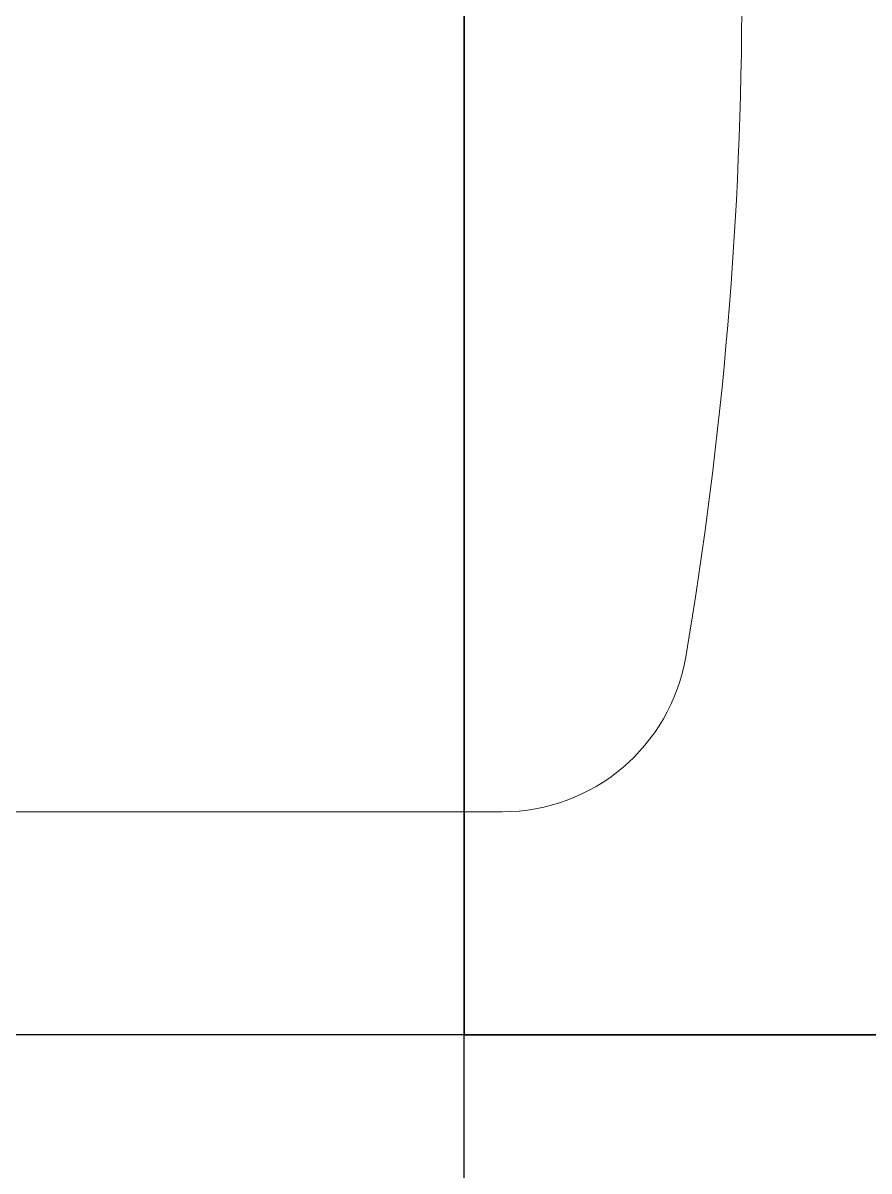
# Model space of a CAD drawing. Extents: x -12260 to 57327, y -29287 to 19916.
# Drawn here: x 45257.4 to 45484.8, y -3736.7 to -3427.9 of the extents above; entities that cross this region are included whole.
import ezdxf
from ezdxf.enums import TextEntityAlignment as Align

# ---------------------------------------------------------------- set-up
doc = ezdxf.new("R2010")
doc.units = 0
doc.header["$LTSCALE"] = 0.25
doc.linetypes.add('DASHDOT', pattern=[25.4, 12.7, -6.35, 0, -6.35])
doc.layers.add('01-First Floor$0$FALSE CEILING', color=251, linetype='Continuous')
for name, color, linetype, lineweight in [('01-First Floor$0$LOADING', 253, 'Continuous', 5), ('E-LITE-CIRC-NUMB', 6, 'Continuous', 25), ('E-LITE-CLNG', 150, 'Continuous', 35), ('E-LITE-CLNG-CNDT', 6, 'DASHDOT', 35), ('E-LITE-CTRL', 6, 'Continuous', 25), ('E-LITE-IDEN', 6, 'Continuous', 25)]:
    doc.layers.add(name, color=color, linetype=linetype, lineweight=lineweight)
doc.styles.add('DC_SIMPLEX', font='SIMPLEX.shx', dxfattribs={"width": 0.7})

# ---------------------------------------------------------------- blocks, each defined once
blk = doc.blocks.new('01-First Floor$0$GF21018-P')
at = {"color": 0}
blk.add_line((0.22049, 0.47563), (0.22049, 0.0675), dxfattribs=at)
for centre, radius, start, end in [((-0.0001, -0.52948), 1.06948, 80.36712, 99.63288), ((0.17049, 0.47563), 0.05, 0, 80.3671)]:
    blk.add_arc(centre, radius, start, end, dxfattribs=at)
blk = doc.blocks.new('01-First Floor')
at = {"layer": '01-First Floor$0$FALSE CEILING', "linetype": 'Continuous'}
for p, q in [((45376, -6100), (45376, -2810)), ((44776, -3700), (48976, -3700))]:
    blk.add_line(p, q, dxfattribs=at)
at = {"layer": '01-First Floor$0$LOADING', "extrusion": (-7.77426e-06, 2.24021e-05, 1), "xscale": 1000, "yscale": 1000, "zscale": 1000, "rotation": 269.9985892449479}
blk.add_blockref('01-First Floor$0$GF21018-P', (44910.62, -3419.58, -0.55), dxfattribs=at)
blk = doc.blocks.new('*U25')
blk.add_lwpolyline([(-300, 300), (-300, -300), (300, -300), (300, 300)], close=True)
at = {"layer": 'E-LITE-CIRC-NUMB', "style": 'DC_SIMPLEX', "width": 0.7, "flags": 8}
blk.add_attdef('CIRCUIT', text='', height=200, rotation=0, dxfattribs=at).set_placement((-473.9, 300), align=Align.RIGHT)
at = {"layer": 'E-LITE-CTRL', "style": 'DC_SIMPLEX', "width": 0.7, "flags": 8}
blk.add_attdef('CONTROL', (1118.9, -935), '', height=200, rotation=360, dxfattribs=at)
at = {"layer": 'E-LITE-IDEN', "style": 'DC_SIMPLEX', "width": 0.7, "flags": 8}
blk.add_attdef('TYPE', (460.41, 457.65), '', height=200, rotation=360, dxfattribs=at)

msp = doc.modelspace()

# ---------------------------------------------------------------- block references
at = {"layer": 'E-LITE-CLNG', "xscale": -1}
msp.add_blockref('*U25', (45675.96, -3400.11, 0), dxfattribs=at)
at = {"layer": 'E-LITE-CLNG-CNDT'}
msp.add_blockref('01-First Floor', (0, 0), dxfattribs=at)

doc.saveas('drawing.dxf')
